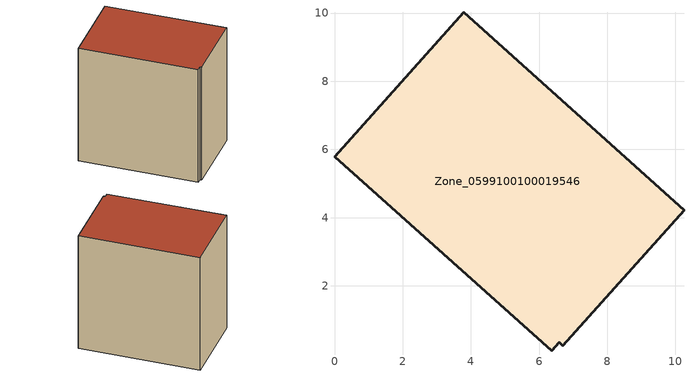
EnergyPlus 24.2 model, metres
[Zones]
Zone_0599100100019546
 floor ground (C_G): 6.59,0.34 6.37,0.09 0,5.79 3.79,10.03 10.25,4.22 6.7,0.25 z0
 wall outside (C_F): 10.25,4.22 3.79,10.03 0,5.79 6.37,0.09 6.59,0.34 6.7,0.25 10.25,4.22 z0:8.96
 roof outside (C_R): 6.7,0.25 10.25,4.22 3.79,10.03 0,5.79 6.37,0.09 6.59,0.34 z8.96
[BUILDING]
Pand.0599100100019546: North Axis=0; Terrain=City; Loads Convergence Tolerance Value=0.04; Temperature Convergence Tolerance Value=0.4; Solar Distribution=FullExterior; Maximum Number of Warmup Days=25; Minimum Number of Warmup Days=1
[Site:Location]
Rotterdam.The.Hague.AP_ZH_NLD Design_Conditions: Latitude=51.96; Longitude=4.45; Time Zone=1; Elevation=-4.5
[SITE:GROUNDTEMPERATURE:BUILDINGSURFACE]
18, 18, 18, 18, 18, 18, 18, 18, 18, 18, 18, 18
[MATERIAL] Thermal Absorptance=0.9; Solar Absorptance=0.7; Visible Absorptance=0.7
Name | Roughness | Thickness | Conductivity | Density | Specific Heat
G.TC.2015-2018 | MediumSmooth | 0.15 | 0.0428571 | 540 | 1210
F.TC.2015-2018 | Rough | 0.3 | 0.0666667 | 1920 | 840
R.TC.2015-2018 | MediumRough | 0.2 | 0.0333333 | 1500 | 1000
[CONSTRUCTION]
C_G: G.TC.2015-2018
C_F: F.TC.2015-2018
C_R: R.TC.2015-2018
[ZONE]
Zone_0599100100019546: Type=1; Multiplier=1; Ceiling Height=Autocalculate; Volume=Autocalculate; Floor Area=autocalculate; Part of Total Floor Area=Yes
[ZONEINFILTRATION:DESIGNFLOWRATE]
Infil_Zone_0599100100019546: Zone or ZoneList or Space or SpaceList=Zone_0599100100019546; Schedule=AlwaysOn; Design Flow Rate Calculation Method=Flow/Area; Flow Rate per Floor Area=0.0015; Constant Term Coefficient=1; Temperature Term Coefficient=0; Velocity Term Coefficient=0; Velocity Squared Term Coefficient=0
[HVACTEMPLATE:ZONE:IDEALLOADSAIRSYSTEM]
Zone_0599100100019546: Maximum Heating Supply Air Temperature=50; Minimum Cooling Supply Air Temperature=13; Maximum Heating Supply Air Humidity Ratio=0.0156; Minimum Cooling Supply Air Humidity Ratio=0.0077; Heating Limit=NoLimit; Cooling Limit=NoLimit; Dehumidification Control Type=ConstantSensibleHeatRatio; Cooling Sensible Heat Ratio=0.7; Dehumidification Setpoint=60; Humidification Control Type=None; Humidification Setpoint=30; Outdoor Air Method=None; Outdoor Air Flow Rate per Person=0.00944; Outdoor Air Flow Rate per Zone Floor Area=0; Outdoor Air Flow Rate per Zone=0; Demand Controlled Ventilation Type=None; Outdoor Air Economizer Type=NoEconomizer; Heat Recovery Type=None; Sensible Heat Recovery Effectiveness=0.7; Latent Heat Recovery Effectiveness=0.65
[ZONECONTROL:THERMOSTAT]
ThermostatControl_Zone_0599100100019546: Zone or ZoneList=Zone_0599100100019546; Control Type Schedule=DualSetpointControlType; Control 1=Thermostat_Zone_0599100100019546; Temperature Difference Between Cutout And Setpoint=0
[THERMOSTATSETPOINT:DUALSETPOINT]
Thermostat_Zone_0599100100019546: Heating Setpoint Temperature Schedule=HeatingSetpoint_Zone_0599100100019546; Cooling Setpoint Temperature Schedule=CoolingSetpoint_Zone_0599100100019546
[SCHEDULE:COMPACT]
HeatingSetpoint_Zone_0599100100019546: Through: 12/31, For: AllDays, Until: 24:00, 21
CoolingSetpoint_Zone_0599100100019546: Through: 12/31, For: AllDays, Until: 24:00, 24
DualSetpointControlType: Through: 12/31, For: AllDays, Until: 24:00, 4
AlwaysOn: Through: 12/31, For: AllDays, Until: 24:00, 1
